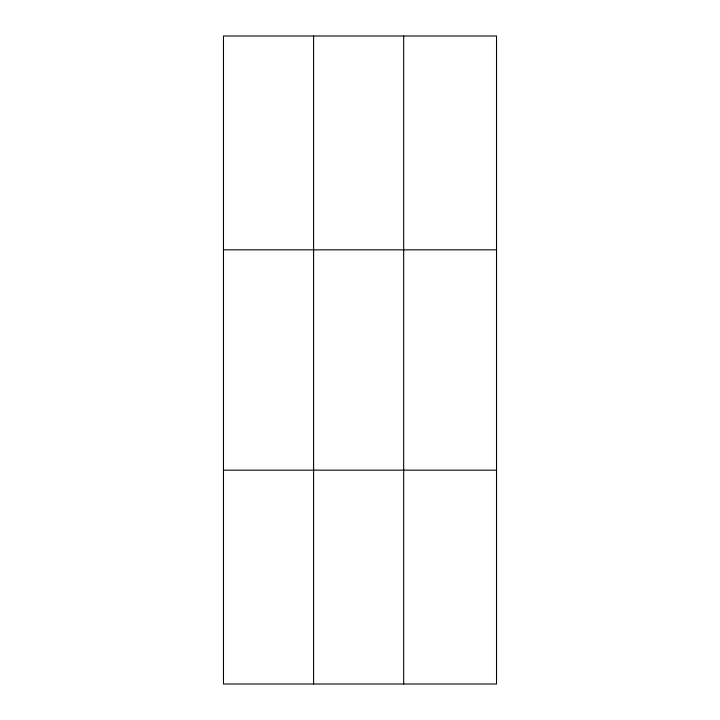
<?xml version="1.0" encoding="UTF-8"?>
<svg xmlns="http://www.w3.org/2000/svg" width="720" height="720" viewBox="0 0 720 720"><rect width="100%" height="100%" fill="white"/><g stroke="black" fill="none" stroke-linecap="round" stroke-linejoin="round"><path stroke-width="1.08" d="M403.686 684L403.686 36M223.479 249.84L496.521 249.84M223.479 470.16L496.521 470.16M313.587 36L313.587 684M496.521 630.54L496.521 684L223.479 684L223.479 36L496.521 36L496.521 630.54"/></g></svg>
